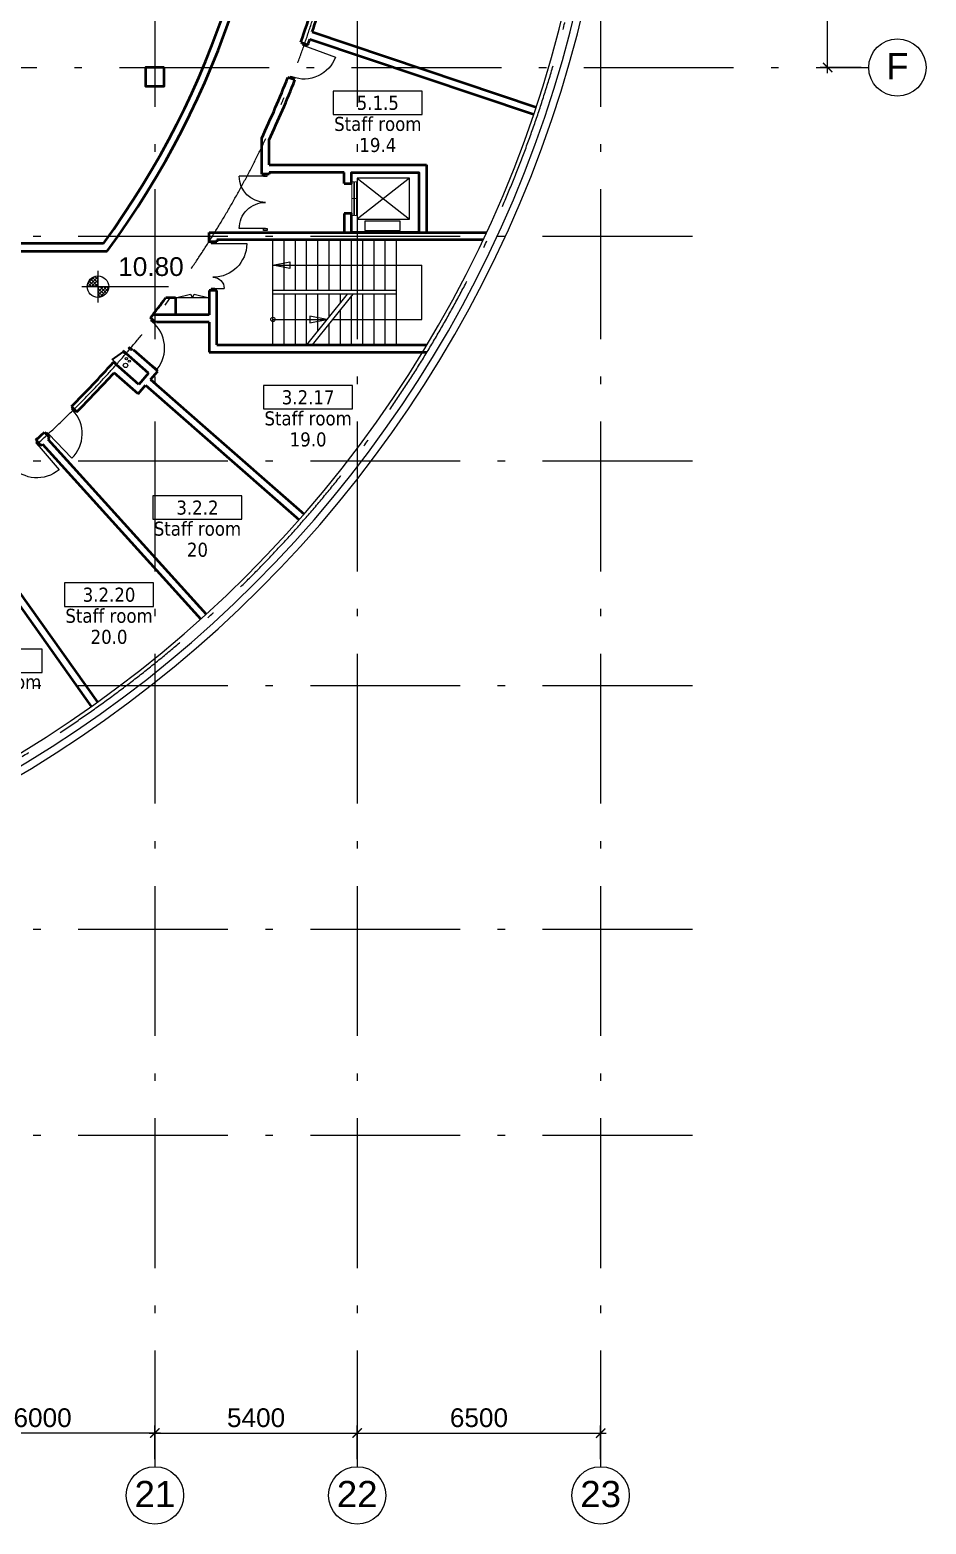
# Model space of a CAD drawing. Header units: millimetres. Extents: x 2558 to 253942, y 1343 to 186042.
# Drawn here: x 95801 to 119729, y 1343 to 41229 of the extents above; entities that cross this region are included whole.
import ezdxf
from ezdxf.enums import TextEntityAlignment as Align

# ---------------------------------------------------------------- set-up
doc = ezdxf.new("R2010")
doc.units = ezdxf.units.MM
doc.linetypes.add('OSY', pattern=[6200, 4000, -1000, 200, -1000])
for name, color, linetype in [('AKS-NUM', 3, 'Continuous'), ('axes', 40, 'OSY'), ('DIM', 4, 'Continuous'), ('DV', 70, 'Continuous'), ('F', 4, 'Continuous'), ('P', 3, 'Continuous'), ('ST_PENOblock', 3, 'Continuous'), ('T-EXPL pom', 9, 'Continuous'), ('Text', 179, 'Continuous')]:
    doc.layers.add(name, color=color, linetype=linetype)
doc.layers.add('hide', color=61, linetype='Continuous', lineweight=5, plot=False)
doc.layers.add('SN', color=7, linetype='Continuous', plot=False)
doc.layers.add('ST', color=5, linetype='Continuous', lineweight=50)
doc.layers.add('TEN', color=2, linetype='Continuous', lineweight=30)
doc.styles.add('DIM100', font='arial.ttf')
doc.styles.add('dim200', font='arial.ttf')
doc.styles.add('EXPL', font='tahoma.ttf')
doc.dimstyles.new('DIM200', dxfattribs={"dimtxt": 500, "dimasz": 250, "dimexe": 200, "dimexo": 200, "dimgap": 150, "dimtad": 1, "dimdec": 0, "dimzin": 0, "dimdsep": 46, "dimtxsty": 'dim200', "dimblk": 'ARCHTICK', "dimcen": 100, "dimdle": 150, "dimclrd": 256, "dimclre": 256, "dimclrt": 256, "dimaunit": 1, "dimadec": 4, "dimazin": 0, "dimtfac": 1, "dimtdec": 0, "dimtix": 1, "dimtofl": 0, "dimtmove": 0, "dimatfit": 0, "dimldrblk": 'DOT', "dimfxl": 200, "dimtolj": 1, "dimtzin": 0, "dimarcsym": 0})

# ---------------------------------------------------------------- blocks, each defined once
blk = doc.blocks.new('otmetka')
for p, q in [((0, 426), (0, -426)), ((-426, 0), (1885, 0))]:
    blk.add_line(p, q)
at = {"color": 0}
for p, q in [((-262, 0), (-286, 24)), ((-277, 77), (-76, 278)), ((-172, 0), (-270, 98)), ((-263, 0), (1, 264)), ((-81, 0), (-240, 158)), ((1, 8), (-198, 208)), ((-172, 0), (1, 173)), ((1, 99), (-147, 247)), ((1, 189), (-85, 275)), ((-82, 0), (1, 83)), ((1, -234), (235, 0)), ((1, -144), (145, 0)), ((1, -53), (54, 0)), ((230, -175), (54, 0)), ((264, -119), (145, 0)), ((285, -49), (235, 0)), ((185, -221), (1, -37)), ((131, -257), (1, -128)), ((64, -281), (1, -218)), ((40, -285), (286, -39))]:
    blk.add_line(p, q, dxfattribs=at)
blk.add_circle((0, 0), 288)
blk = doc.blocks.new('_ArchTick')
at = {"color": 0, "linetype": 'ByBlock', "const_width": 0.15}
blk.add_lwpolyline([(-0.5, -0.5), (0.5, 0.5)], dxfattribs=at)
blk = doc.blocks.new('*D475')
at = {"layer": 'Defpoints', "color": 0, "transparency": 16777216}
for p in [(117097, 58224), (118197, 58224), (118197, 40224)]:
    blk.add_point(p, dxfattribs=at)
at = {"layer": 'DIM', "lineweight": -2, "transparency": 16777216}
for p, q in [((117097, 40074), (117097, 58374)), ((117997, 58224), (116897, 58224)), ((117997, 40224), (116897, 40224))]:
    blk.add_line(p, q, dxfattribs=at)
at = {"layer": 'DIM', "lineweight": -2, "transparency": 16777216, "xscale": 250, "yscale": 250, "zscale": 250}
for p, rotation in [((117097, 58224), 90), ((117097, 40224), 270)]:
    blk.add_blockref('_ArchTick', p, dxfattribs=dict(at, rotation=rotation))
at = {"layer": 'DIM', "transparency": 16777216, "insert": (116692, 49224), "char_height": 500, "attachment_point": 5, "rotation": 90, "style": 'dim200'}
blk.add_mtext('\\A1;18000', dxfattribs=at)
blk = doc.blocks.new('_Dot')
at = {"layer": 'P', "color": 0, "lineweight": -2}
blk.add_line((-0.5, 0), (-1, 0), dxfattribs=at)
at = {"layer": 'P', "color": 0, "const_width": 0.5}
blk.add_lwpolyline([(-0.25, 0, 1), (0.25, 0, 1)], format="xyb", close=True, dxfattribs=at)
blk = doc.blocks.new('A$C497D624B')
at = {"layer": 'hide'}
for points in [[(250, 1790), (700, 1790), (700, 1740), (250, 1740)], [(250, 1720), (700, 1720), (700, 1670), (250, 1670)], [(1150, 1790), (700, 1790), (700, 1740), (1150, 1740)], [(1150, 1720), (700, 1720), (700, 1670), (1150, 1670)]]:
    blk.add_lwpolyline(points, close=True, dxfattribs=at)
at = {"layer": 'P'}
blk.add_lwpolyline([(150, 1650), (1250, 1650), (1250, 250), (150, 250), (150, 1650), (1250, 250), (150, 250), (1250, 1650)], dxfattribs=at)
blk.add_lwpolyline([(1300, 1450), (1550, 1450), (1550, 500), (1300, 500)], close=True, dxfattribs=at)
at = {"layer": 'ST'}
blk.add_lwpolyline([(300, 2000), (300, 1800), (0, 1800), (0, 0), (1600, 0), (1600, 1800), (1100, 1800), (1100, 2000)], dxfattribs=at)
blk = doc.blocks.new('93')
at = {"layer": 'DV'}
for p, q in [((50, 0), (50, -900)), ((1250, 0), (1250, -300))]:
    blk.add_line(p, q, dxfattribs=at)
for points in [[(50, 50), (50, -50), (0, -50), (0, 50)], [(1300, 50), (1300, -50), (1250, -50), (1250, 50)]]:
    blk.add_lwpolyline(points, close=True, dxfattribs=at)
for centre, radius, start, end in [((50, 0), 900, 270, 0), ((1250, 0), 300, 180, 270)]:
    blk.add_arc(centre, radius, start, end, dxfattribs=at)
blk = doc.blocks.new('77')
at = {"layer": 'DV'}
for p, q in [((50, 0), (50, -700)), ((1450, 0), (1450, -700))]:
    blk.add_line(p, q, dxfattribs=at)
for points in [[(50, 50), (0, 50), (0, -50), (50, -50)], [(1450, 50), (1500, 50), (1500, -50), (1450, -50)]]:
    blk.add_lwpolyline(points, close=True, dxfattribs=at)
for centre, start, end in [((50, 0), 270, 0), ((1450, 0), 180, 270)]:
    blk.add_arc(centre, 700, start, end, dxfattribs=at)
blk = doc.blocks.new('nomkom')
blk.add_lwpolyline([(-950, 0), (950, 0), (950, 500), (-950, 500)], close=True)
at = {"style": 'EXPL'}
for tag, height, p in [('NO_LEGEND', 300, (0, 100)), ('ROOM_NAME', 200, (0, -350)), ('AREA', 300, (0, -800))]:
    blk.add_attdef(tag, text='', height=height, dxfattribs=at).set_placement(p, align=Align.CENTER)
blk = doc.blocks.new('90')
at = {"layer": 'DV'}
blk.add_line((50, 0), (50, -900), dxfattribs=at)
for points in [[(50, 50), (50, -50), (0, -50), (0, 50)], [(1000, 50), (1000, -50), (950, -50), (950, 50)]]:
    blk.add_lwpolyline(points, close=True, dxfattribs=at)
blk.add_arc((50, 0), 900, 270, 0, dxfattribs=at)
blk = doc.blocks.new('*D275')
at = {"layer": 'Defpoints', "color": 0, "transparency": 16777216}
for p in [(93140, 3774), (93140, 2874), (99140, 2874)]:
    blk.add_point(p, dxfattribs=at)
at = {"layer": 'DIM', "lineweight": -2, "transparency": 16777216}
for p, q in [((99290, 3774), (92990, 3774)), ((93140, 3074), (93140, 3974)), ((99140, 3074), (99140, 3974))]:
    blk.add_line(p, q, dxfattribs=at)
at = {"layer": 'DIM', "lineweight": -2, "transparency": 16777216, "xscale": 250, "yscale": 250, "zscale": 250, "rotation": 180}
blk.add_blockref('_ArchTick', (93140, 3774), dxfattribs=at)
at = {"layer": 'DIM', "lineweight": -2, "transparency": 16777216, "xscale": 250, "yscale": 250, "zscale": 250}
blk.add_blockref('_ArchTick', (99140, 3774), dxfattribs=at)
at = {"layer": 'DIM', "transparency": 16777216, "insert": (96140, 4180), "char_height": 500, "attachment_point": 5, "style": 'dim200'}
blk.add_mtext('\\A1;6000', dxfattribs=at)
blk = doc.blocks.new('*D276')
at = {"layer": 'Defpoints', "color": 0, "transparency": 16777216}
for p in [(104540, 3774), (99140, 2874), (104540, 2874)]:
    blk.add_point(p, dxfattribs=at)
at = {"layer": 'DIM', "lineweight": -2, "transparency": 16777216}
for p, q in [((98990, 3774), (104690, 3774)), ((99140, 3074), (99140, 3974)), ((104540, 3074), (104540, 3974))]:
    blk.add_line(p, q, dxfattribs=at)
at = {"layer": 'DIM', "lineweight": -2, "transparency": 16777216, "xscale": 250, "yscale": 250, "zscale": 250, "rotation": 180}
blk.add_blockref('_ArchTick', (99140, 3774), dxfattribs=at)
at = {"layer": 'DIM', "lineweight": -2, "transparency": 16777216, "xscale": 250, "yscale": 250, "zscale": 250}
blk.add_blockref('_ArchTick', (104540, 3774), dxfattribs=at)
at = {"layer": 'DIM', "transparency": 16777216, "insert": (101840, 4180), "char_height": 500, "attachment_point": 5, "style": 'dim200'}
blk.add_mtext('\\A1;5400', dxfattribs=at)
blk = doc.blocks.new('*D277')
at = {"layer": 'Defpoints', "color": 0, "transparency": 16777216}
for p in [(111040, 3774), (104540, 2874), (111040, 2874)]:
    blk.add_point(p, dxfattribs=at)
at = {"layer": 'DIM', "lineweight": -2, "transparency": 16777216}
for p, q in [((104390, 3774), (111190, 3774)), ((104540, 3074), (104540, 3974)), ((111040, 3074), (111040, 3974))]:
    blk.add_line(p, q, dxfattribs=at)
at = {"layer": 'DIM', "lineweight": -2, "transparency": 16777216, "xscale": 250, "yscale": 250, "zscale": 250, "rotation": 180}
blk.add_blockref('_ArchTick', (104540, 3774), dxfattribs=at)
at = {"layer": 'DIM', "lineweight": -2, "transparency": 16777216, "xscale": 250, "yscale": 250, "zscale": 250}
blk.add_blockref('_ArchTick', (111040, 3774), dxfattribs=at)
at = {"layer": 'DIM', "transparency": 16777216, "insert": (107790, 4180), "char_height": 500, "attachment_point": 5, "style": 'dim200'}
blk.add_mtext('\\A1;6500', dxfattribs=at)
blk = doc.blocks.new('A$C724B65FA')
for points in [[(-70, 400), (-70, 370), (0, 370), (0, 400)], [(-70, 30), (-70, 0), (0, 0), (0, 30)], [(82, 360), (0, 30), (-19, 35), (63, 365)]]:
    blk.add_lwpolyline(points, close=True)
blk.add_arc((0, 30), 340, 75.9638, 90)

msp = doc.modelspace()

# ---------------------------------------------------------------- linework, layer by layer
at = {"layer": 'AKS-NUM'}
for centre in [(118963.4, 40224.4), (99139.4, 2108.5), (104539.4, 2108.5), (111039.4, 2108.5)]:
    msp.add_circle(centre, 765.9, dxfattribs=at)
at = {"layer": 'axes'}
for p, q in [((99139.6, 86574.4), (99139.6, 2874.4)), ((104539.6, 86574.4), (104539.6, 2874.4)), ((111039.6, 86574.4), (111039.6, 2874.4)), ((73389.6, 40224.4), (118197.5, 40224.4)), ((4089.6, 35724.4), (113998.8, 35724.4)), ((4089.6, 29724.4), (113998.8, 29724.4)), ((4089.6, 23724.4), (113998.8, 23724.4)), ((4089.6, 17224.4), (113998.8, 17224.4)), ((4089.6, 11724.4), (113998.8, 11724.4))]:
    msp.add_line(p, q, dxfattribs=at)
for radius in [32000, 25500]:
    msp.add_arc((79039.6, 49224.4), radius, 270, 90, dxfattribs=at)
at = {"layer": 'F'}
for radius in [32400, 32200, 31900]:
    msp.add_arc((79039.6, 49224.4), radius, 270, 90, dxfattribs=at)
at = {"layer": 'P'}
for p, q in [((102289.6, 32824.4), (102289.6, 35624.4)), ((102589.6, 34274.4), (102589.6, 35624.4)), ((102889.6, 34274.4), (102889.6, 35624.4)), ((103189.6, 34274.4), (103189.6, 35624.4)), ((103489.6, 34274.4), (103489.6, 35624.4)), ((103789.6, 34274.4), (103789.6, 35624.4)), ((104089.6, 34274.4), (104089.6, 35624.4)), ((104389.6, 34274.4), (104389.6, 35624.4)), ((104689.6, 34274.4), (104689.6, 35624.4)), ((104989.6, 34274.4), (104989.6, 35624.4)), ((105289.6, 34274.4), (105289.6, 35624.4)), ((105589.6, 32824.4), (105589.6, 35624.4)), ((102289.6, 34949.4), (106264.6, 34949.4)), ((106264.6, 33499.4), (106264.6, 34949.4)), ((105589.6, 34274.4), (102289.6, 34274.4)), ((105589.6, 34174.4), (102289.6, 34174.4)), ((102589.6, 32824.4), (102589.6, 34174.4)), ((102889.6, 32824.4), (102889.6, 34174.4)), ((104269.6, 34174.4), (103189.6, 32824.4)), ((103189.6, 32824.4), (103189.6, 34174.4)), ((104419.6, 34174.4), (103339.6, 32824.4)), ((103489.6, 33199.4), (103489.6, 34174.4)), ((103789.6, 33574.4), (103789.6, 34174.4)), ((104089.6, 33949.4), (104089.6, 34174.4)), ((104389.6, 32824.4), (104389.6, 34136.9)), ((104689.6, 32824.4), (104689.6, 34174.4)), ((104989.6, 32824.4), (104989.6, 34174.4)), ((105289.6, 32824.4), (105289.6, 34174.4)), ((104089.6, 32824.4), (104089.6, 33761.9)), ((102289.6, 33499.4), (103729.6, 33499.4)), ((103789.6, 32824.4), (103789.6, 33386.9)), ((103879.6, 33499.4), (106264.6, 33499.4))]:
    msp.add_line(p, q, dxfattribs=at)
for points in [[(102289.6, 34949.4), (102739.6, 35039.7), (102739.6, 34859)], [(99689.6, 34074.4), (100089.6, 34174.4), (100139.6, 34074.4), (100189.6, 34174.4), (100589.6, 34074.4)], [(103729.6, 33499.4), (103279.6, 33589.7), (103279.6, 33409)]]:
    msp.add_lwpolyline(points, close=True, dxfattribs=at)
msp.add_circle((102289.6, 33499.4), 56.3, dxfattribs=at)
at = {"layer": 'SN'}
for centre, radius in [((98355.9, 32272.5), 60), ((98379.3, 32451.2), 30), ((98454.6, 32385.4), 30)]:
    msp.add_circle(centre, radius, dxfattribs=at)
at = {"layer": 'ST'}
for p, q in [((103341.1, 41174.5), (109313.9, 39170.1)), ((103036.4, 40898.9), (103224.2, 40829.6)), ((103277.5, 40984.9), (109250.3, 38980.5)), ((102877.8, 39891.5), (102690.1, 39960.7)), ((102189.6, 37624.4), (106389.6, 37624.4)), ((106389.6, 37624.4), (106389.6, 35824.4)), ((104189.6, 37424.4), (102189.6, 37424.4)), ((104189.6, 37124.4), (104189.6, 37424.4)), ((104189.6, 36324.4), (104189.6, 35824.4)), ((97762.6, 35524.4), (93439.6, 35524.4)), ((100589.6, 35824.4), (107988.7, 35824.4)), ((100589.6, 35574.4), (100589.6, 35824.4)), ((100789.6, 35574.4), (100589.6, 35574.4)), ((107895.3, 35624.4), (100789.6, 35624.4)), ((100789.6, 35624.4), (100789.6, 35574.4)), ((93239.6, 35324.4), (97863.8, 35324.4)), ((99689.6, 34074.4), (99426.8, 34074.4)), ((99689.6, 34074.4), (99689.6, 33624.4)), ((100789.6, 34274.4), (100589.6, 34274.4)), ((100589.6, 34274.4), (100589.6, 33624.4)), ((100789.6, 32824.4), (100789.6, 34274.4)), ((99173.7, 33413.6), (99018.8, 33540.2)), ((100589.6, 33624.4), (99084.6, 33624.4)), ((100589.6, 33424.4), (99182.1, 33424.4)), ((100589.6, 33424.4), (100589.6, 32624.4)), ((100789.6, 32824.4), (106389.6, 32824.4)), ((98708.9, 31764.7), (98030.8, 32357.4)), ((98972.1, 32065.8), (98294.1, 32658.5)), ((99216.7, 32117.7), (98574.5, 32679)), ((100589.6, 32624.4), (106389.6, 32624.4)), ((98690.2, 31515.4), (98048, 32076.7)), ((98972.1, 32065.8), (98708.9, 31764.7)), ((99019.2, 31891.8), (99216.7, 32117.7)), ((98690.2, 31515.4), (98887.6, 31741.2)), ((98887.6, 31741.2), (102990.9, 28154.3)), ((96913.8, 31177.9), (97051.7, 31033)), ((96189.6, 30488.3), (96327.5, 30343.4)), ((100412.1, 30674.2), (103122.5, 28304.9)), ((95962, 30282.5), (96092.3, 30130.7)), ((96135.9, 30169.8), (100361.5, 25497)), ((96284.3, 30303.9), (100509.9, 25631.2)), ((94281.9, 27607.8), (97439.4, 23165.6)), ((94444.9, 27723.6), (97602.4, 23281.4))]:
    msp.add_line(p, q, dxfattribs=at)
at = {"layer": 'ST', "linetype": 'Continuous'}
for p, q in [((101989.6, 37374.4), (101989.6, 38340.5)), ((102189.6, 37624.4), (102189.6, 38295.6)), ((102189.6, 37374.4), (101989.6, 37374.4)), ((102189.6, 37424.4), (102189.6, 37374.4)), ((99019.2, 31891.8), (100412.1, 30674.2))]:
    msp.add_line(p, q, dxfattribs=at)
at = {"layer": 'ST'}
msp.add_lwpolyline([(99389.6, 40224.4), (98889.6, 40224.4), (98889.6, 39724.4), (99389.6, 39724.4)], close=True, dxfattribs=at)
for radius, start, end in [(23400, 323.55741, 36.44259), (23200, 323.80628, 36.19372), (25400, 340.86619, 345.23988), (25600, 341.67257, 345.24869), (25600, 340.85737, 341.22495), (25400, 334.6278, 338.6103), (25600, 334.72875, 338.61912), (25400, 321.86706, 323.38345), (25400, 314.72512, 318.39018), (25600, 314.7163, 317.94605), (25400, 311.77706, 312.46924), (25600, 312.34696, 312.47806), (25600, 311.76825, 311.89934)]:
    msp.add_arc((79039.6, 49224.4), radius, start, end, dxfattribs=at)

# ---------------------------------------------------------------- block references
at = {"layer": 'DV', "xscale": -1}
for name, p, rotation in [('90', (103134.9, 40862.5), 69.73824460036103), ('77', (102089.6, 35874.4), 270), ('93', (100689.6, 35574.4), 90), ('90', (96030.3, 30202.9), 40.64912214084139)]:
    msp.add_blockref(name, p, dxfattribs=dict(at, rotation=rotation))
at = {"layer": 'DV'}
for p, rotation in [((98467.2, 32699.5), 50.73911855013036), ((96261.9, 30412.3), 43.597324207941)]:
    msp.add_blockref('90', p, dxfattribs=dict(at, rotation=rotation))
at = {"layer": 'ST_PENOblock', "color": 254, "true_color": 0xbde3ea, "rotation": 138.8413298195386}
msp.add_blockref('A$C724B65FA', (98293.8, 32658.2), dxfattribs=at)
at = {"layer": 'T-EXPL pom'}
ref = msp.add_blockref('nomkom', (105089.5, 38969.4), dxfattribs=dict(at, xscale=1.25, yscale=1.25, zscale=1.25))
ref.add_attrib('ПЛОЩАДЬ', '19.4', dxfattribs={"layer": '0', "height": 375, "style": 'EXPL'}).set_placement((105089.5, 37969.4), align=Align.CENTER)
ref.add_attrib('НОМЕР_ПО_ЭКСПЛИКАЦИИ', '5.1.5', dxfattribs={"layer": '0', "height": 375, "style": 'EXPL'}).set_placement((105089.5, 39094.4), align=Align.CENTER)
ref.add_attrib('НАИМЕНОВАНИЕ_ПОМЕЩЕНИЯ', 'Staff room', dxfattribs={"layer": '0', "height": 375, "style": 'EXPL'}).set_placement((105089.5, 38531.9), align=Align.CENTER)
ref = msp.add_blockref('nomkom', (103229.5, 31109.4), dxfattribs=dict(at, xscale=1.25, yscale=1.25, zscale=1.25))
ref.add_attrib('ПЛОЩАДЬ', '19.0', dxfattribs={"layer": '0', "height": 375, "style": 'EXPL'}).set_placement((103229.5, 30109.4), align=Align.CENTER)
ref.add_attrib('НОМЕР_ПО_ЭКСПЛИКАЦИИ', '3.2.17', dxfattribs={"layer": '0', "height": 375, "style": 'EXPL'}).set_placement((103229.5, 31234.4), align=Align.CENTER)
ref.add_attrib('НАИМЕНОВАНИЕ_ПОМЕЩЕНИЯ', 'Staff room', dxfattribs={"layer": '0', "height": 375, "style": 'EXPL'}).set_placement((103229.5, 30671.9), align=Align.CENTER)
ref = msp.add_blockref('nomkom', (100274.4, 28164.8), dxfattribs=dict(at, xscale=1.25, yscale=1.25, zscale=1.25))
ref.add_attrib('ПЛОЩАДЬ', '20', dxfattribs={"layer": '0', "height": 375, "style": 'EXPL'}).set_placement((100274.4, 27164.8), align=Align.CENTER)
ref.add_attrib('НОМЕР_ПО_ЭКСПЛИКАЦИИ', '3.2.2', dxfattribs={"layer": '0', "height": 375, "style": 'EXPL'}).set_placement((100274.4, 28289.8), align=Align.CENTER)
ref.add_attrib('НАИМЕНОВАНИЕ_ПОМЕЩЕНИЯ', 'Staff room', dxfattribs={"layer": '0', "height": 375, "style": 'EXPL'}).set_placement((100274.4, 27727.3), align=Align.CENTER)
ref = msp.add_blockref('nomkom', (97914.3, 25839.8), dxfattribs=dict(at, xscale=1.25, yscale=1.25, zscale=1.25))
ref.add_attrib('ПЛОЩАДЬ', '20.0', dxfattribs={"layer": '0', "height": 375, "style": 'EXPL'}).set_placement((97914.3, 24839.8), align=Align.CENTER)
ref.add_attrib('НОМЕР_ПО_ЭКСПЛИКАЦИИ', '3.2.20', dxfattribs={"layer": '0', "height": 375, "style": 'EXPL'}).set_placement((97914.3, 25964.8), align=Align.CENTER)
ref.add_attrib('НАИМЕНОВАНИЕ_ПОМЕЩЕНИЯ', 'Staff room', dxfattribs={"layer": '0', "height": 375, "style": 'EXPL'}).set_placement((97914.3, 25402.3), align=Align.CENTER)
ref = msp.add_blockref('nomkom', (94939.6, 24074.4), dxfattribs=dict(at, xscale=1.25, yscale=1.25, zscale=1.25))
ref.add_attrib('ПЛОЩАДЬ', '20.0', dxfattribs={"layer": '0', "height": 375, "style": 'EXPL'}).set_placement((94939.6, 23074.4), align=Align.CENTER)
ref.add_attrib('НОМЕР_ПО_ЭКСПЛИКАЦИИ', '3.2.6', dxfattribs={"layer": '0', "height": 375, "style": 'EXPL'}).set_placement((94939.6, 24199.4), align=Align.CENTER)
ref.add_attrib('НАИМЕНОВАНИЕ_ПОМЕЩЕНИЯ', 'Staff room', dxfattribs={"layer": '0', "height": 375, "style": 'EXPL'}).set_placement((94939.6, 23636.9), align=Align.CENTER)
at = {"layer": 'TEN', "xscale": -1, "rotation": 90}
msp.add_blockref('A$C497D624B', (106189.6, 37424.4), dxfattribs=at)
at = {"layer": 'Text', "lineweight": 0}
msp.add_blockref('otmetka', (97618.3, 34374.4), dxfattribs=at)

# ---------------------------------------------------------------- texts
at = {"layer": 'AKS-NUM', "style": 'DIM100'}
for s, p in [('F', (118963.6, 39911.7)), ('21', (99139.6, 1795.8)), ('22', (104539.6, 1795.8)), ('23', (111039.6, 1795.8))]:
    msp.add_text(s, height=700, rotation=0, dxfattribs=at).set_placement(p, align=Align.CENTER)
at = {"layer": 'Text', "style": 'DIM100'}
msp.add_text('10.80', height=500, dxfattribs=at).set_placement((98159.3, 34659.9))

# ---------------------------------------------------------------- dimensions: what is measured, and where the dimension line sits
at = {"layer": 'DIM'}
dim = msp.add_linear_dim(base=(117097.5, 58224.4), p1=(118197.5, 40224.4), p2=(118197.5, 58224.4), angle=90, dimstyle='DIM200', dxfattribs=at)
dim.commit()
dim.dimension.update_dxf_attribs({"geometry": '*D475', "text_midpoint": (116692.2, 49224.4)})
for base, p1, p2, picture, middle in [((93139.6, 3774.4), (99139.6, 2874.4), (93139.6, 2874.4), '*D275', (96139.6, 4179.6)), ((104539.6, 3774.4), (99139.6, 2874.4), (104539.6, 2874.4), '*D276', (101839.6, 4179.6)), ((111039.6, 3774.4), (104539.6, 2874.4), (111039.6, 2874.4), '*D277', (107789.6, 4179.6))]:
    dim = msp.add_linear_dim(base=base, p1=p1, p2=p2, dimstyle='DIM200', dxfattribs=at)
    dim.commit()
    dim.dimension.update_dxf_attribs({"geometry": picture, "text_midpoint": middle})

doc.saveas('drawing.dxf')
